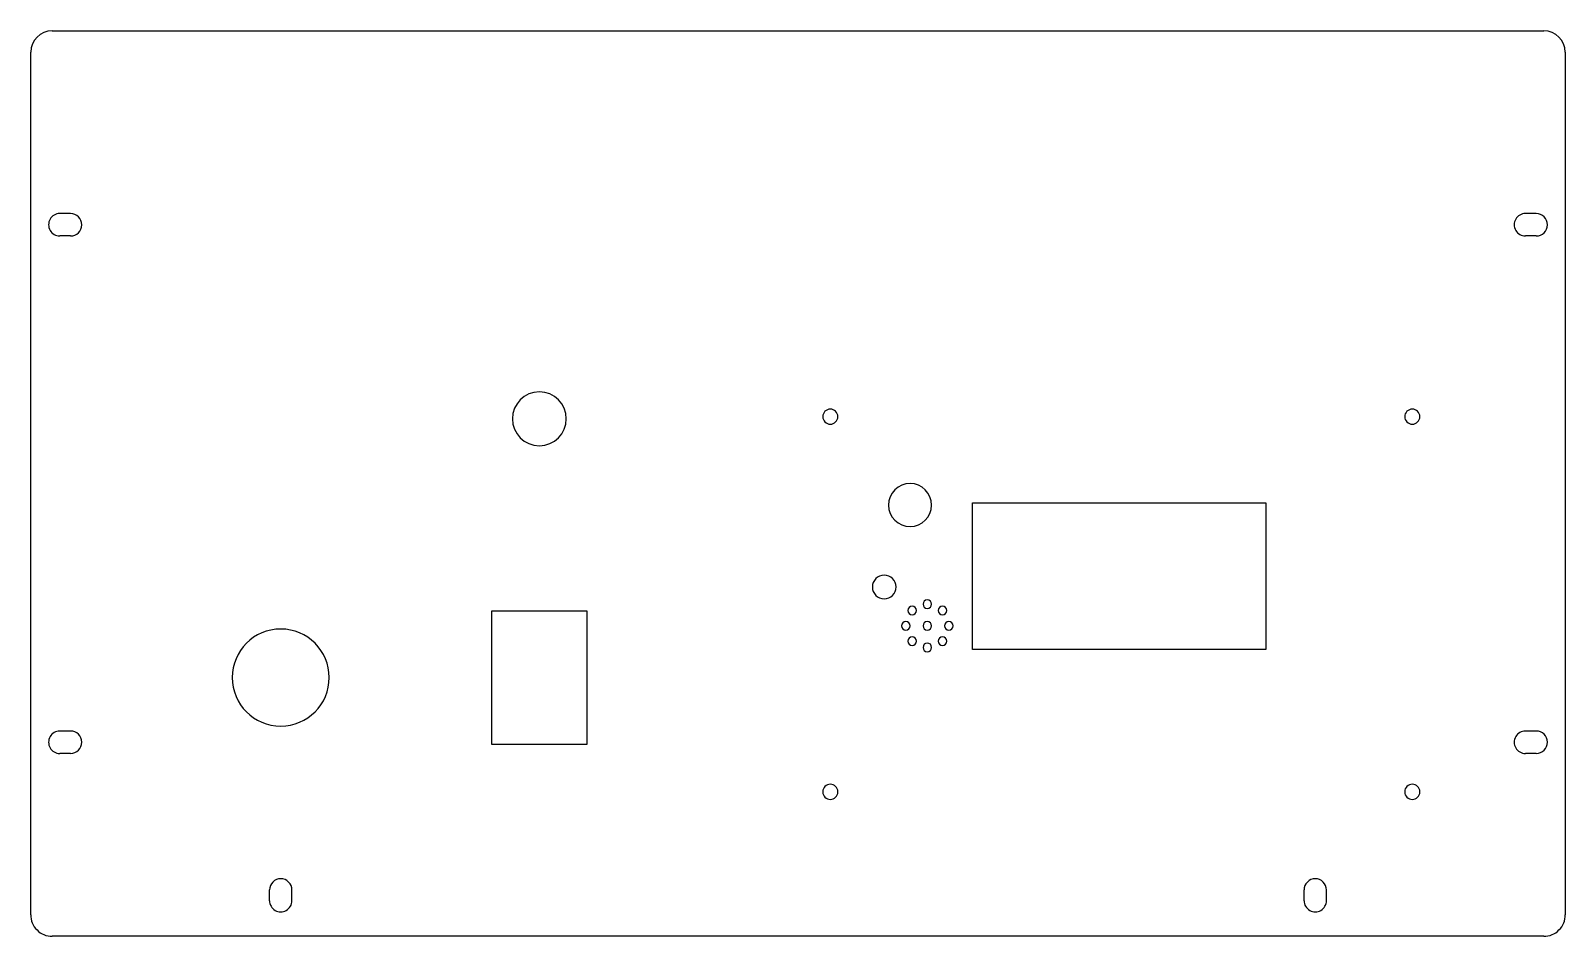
# Model space of a CAD drawing. Extents: x -178 to 178, y -407 to -197.
import ezdxf

# ---------------------------------------------------------------- set-up
doc = ezdxf.new("R2010")
doc.units = 0
doc.layers.add('Shape2DView018', color=7, linetype='CONTINUOUS')

msp = doc.modelspace()

# ---------------------------------------------------------------- linework, layer by layer
at = {"layer": 'Shape2DView018'}
for p, q in [((-173, -197), (173, -197)), ((-178, -402), (-178, -202)), ((178, -202), (178, -402)), ((-170, -239.4), (-171.25, -239.4)), ((-168.75, -239.4), (-170, -239.4)), ((170, -239.4), (168.75, -239.4)), ((171.25, -239.4), (170, -239.4)), ((-170, -244.6), (-171.25, -244.6)), ((-168.75, -244.6), (-170, -244.6)), ((170, -244.6), (168.75, -244.6)), ((171.25, -244.6), (170, -244.6)), ((40.5, -340.5), (40.5, -306.5)), ((40.5, -306.5), (108.5, -306.5)), ((108.5, -306.5), (108.5, -340.5)), ((-71, -362.5), (-71, -331.5)), ((-71, -331.5), (-49, -331.5)), ((-49, -331.5), (-49, -362.5)), ((108.5, -340.5), (40.5, -340.5)), ((-170, -359.4), (-171.25, -359.4)), ((-168.75, -359.4), (-170, -359.4)), ((170, -359.4), (168.75, -359.4)), ((171.25, -359.4), (170, -359.4)), ((-49, -362.5), (-71, -362.5)), ((-170, -364.6), (-171.25, -364.6)), ((-168.75, -364.6), (-170, -364.6)), ((170, -364.6), (168.75, -364.6)), ((171.25, -364.6), (170, -364.6)), ((-122.6, -397.5), (-122.6, -396.25)), ((-122.6, -398.75), (-122.6, -397.5)), ((-117.4, -397.5), (-117.4, -396.25)), ((-117.4, -398.75), (-117.4, -397.5)), ((117.4, -397.5), (117.4, -396.25)), ((117.4, -398.75), (117.4, -397.5)), ((122.6, -397.5), (122.6, -396.25)), ((122.6, -398.75), (122.6, -397.5)), ((173, -407), (-173, -407))]:
    msp.add_line(p, q, dxfattribs=at)
for centre, major_axis, start_param, end_param in [((-173, -202), (0, 5), 0, -4.71239), ((173, -202), (0, -5), 1.5708, 3.14159), ((-171.25, -242), (0, -2.6), 3.14159, 0), ((-168.75, -242), (0, -2.6), 0, 3.14159), ((168.75, -242), (0, -2.6), 3.14159, 0), ((171.25, -242), (0, -2.6), 0, 3.14159), ((-60, -287), (0, -6.25), 0, 6.28318), ((7.5, -286.5), (0, -1.75), 0, 6.28318), ((142.5, -286.5), (0, -1.75), 0, 6.28318), ((26, -307), (0, -5), 0, 6.28318), ((20, -326), (0, -2.75), 0, 6.28318), ((26.4645, -331.464), (0, -1), 0, 6.28318), ((30, -330), (0, -1), 0, 6.28318), ((33.5355, -331.464), (0, -1), 0, 6.28318), ((25, -335), (0, -1), 0, 6.28318), ((30, -335), (0, -1), 0, 6.28318), ((35, -335), (0, -1), 0, 6.28318), ((-120, -347), (0, -11.25), 0, 6.28318), ((26.4645, -338.536), (0, -1), 0, 6.28318), ((33.5355, -338.536), (0, -1), 0, 6.28318), ((30, -340), (0, -1), 0, 6.28318), ((-171.25, -362), (0, -2.6), 3.14159, 0), ((-168.75, -362), (0, -2.6), 0, 3.14159), ((168.75, -362), (0, -2.6), 3.14159, 0), ((171.25, -362), (0, -2.6), 0, 3.14159), ((7.5, -373.5), (0, -1.75), 0, 6.28318), ((142.5, -373.5), (0, -1.75), 0, 6.28318), ((-120, -396.25), (0, -2.6), 1.5708, 4.71239), ((120, -396.25), (0, -2.6), 1.5708, 4.71239), ((-173, -402), (0, 5), -4.71239, -3.14159), ((-120, -398.75), (0, -2.6), 4.71239, 1.5708), ((120, -398.75), (0, -2.6), 4.71239, 1.5708), ((173, -402), (0, -5), 0, 1.5708)]:
    msp.add_ellipse(centre, major_axis=major_axis, ratio=1, start_param=start_param, end_param=end_param, dxfattribs=at)

doc.saveas('drawing.dxf')
